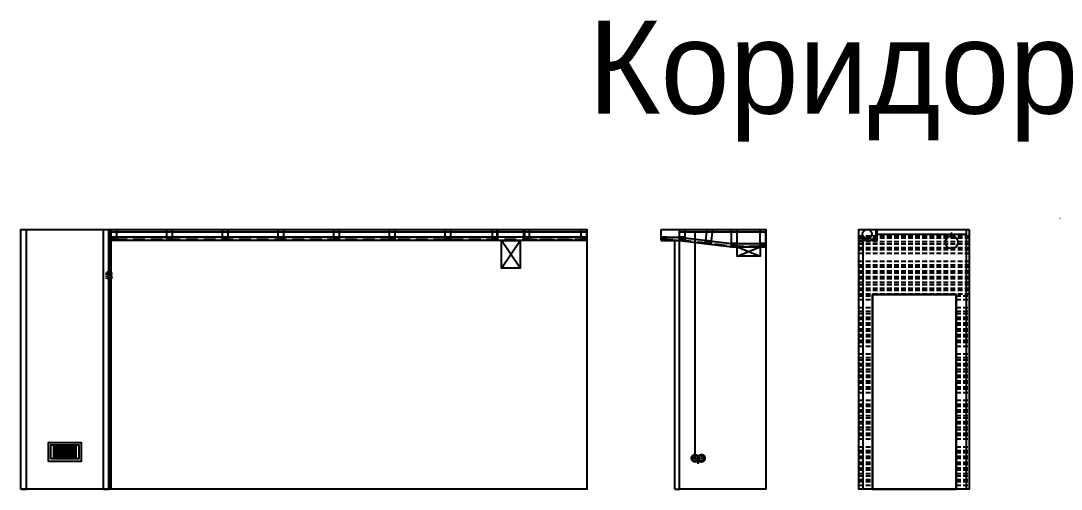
# Model space of a CAD drawing. Header units: millimetres. Extents: x -36531 to 56557, y -58468 to 154.
# Drawn here: x -12307 to -1094, y -44400 to -39352 of the extents above; entities that cross this region are included whole.
import ezdxf
from ezdxf.enums import TextEntityAlignment as Align

# ---------------------------------------------------------------- set-up
doc = ezdxf.new("R2010")
doc.units = ezdxf.units.MM
doc.header["$PDMODE"] = 34
doc.header["$PDSIZE"] = 25
doc.linetypes.add('ACAD_ISO10W100', pattern=[18.5, 12, -3, 0.5, -3])
doc.linetypes.add('DASHED', pattern=[19.05, 12.7, -6.35])
for name, color, linetype in [('01 Черновое', 7, 'Continuous'), ('02 ОВиК', 7, 'Continuous'), ('02 ЭОМ и СС', 7, 'Continuous'), ('03 Потолок', 7, 'Continuous'), ('04 Лючки', 7, 'Continuous'), ('10 Перегородки', 7, 'Continuous'), ('11 Привязка размеры', 7, 'Continuous')]:
    doc.layers.add(name, color=color, linetype=linetype)
doc.layers.add('100 noprint', color=1, linetype='Continuous', plot=False)
doc.styles.get("Standard").update_dxf_attribs({"font": 'Ubuntu-R.ttf'})
doc.styles.add('ГОСТ-ISOCPEUR', font='isocpeui.ttf', dxfattribs={"width": 0.8})

msp = doc.modelspace()

# ---------------------------------------------------------------- hatches: boundary and pattern name
at = {"layer": '03 Потолок', "lineweight": -2}
for color, points in [(9, [(-6207, -41628), (-6207, -41600), (-11332, -41600), (-11332, -41628)]), (252, [(-11272, -41710), (-11272, -41683), (-11332, -41683), (-11332, -41710)]), (252, [(-10672, -41710), (-10672, -41683), (-10732, -41683), (-10732, -41710)]), (252, [(-10072, -41710), (-10072, -41683), (-10132, -41683), (-10132, -41710)]), (252, [(-9472, -41710), (-9472, -41683), (-9532, -41683), (-9532, -41710)]), (252, [(-8872, -41710), (-8872, -41683), (-8932, -41683), (-8932, -41710)]), (252, [(-8272, -41710), (-8272, -41683), (-8332, -41683), (-8332, -41710)]), (252, [(-7672, -41710), (-7672, -41683), (-7732, -41683), (-7732, -41710)]), (252, [(-7165, -41710), (-7165, -41683), (-7225, -41683), (-7225, -41710)]), (252, [(-6825, -41710), (-6825, -41683), (-6885, -41683), (-6885, -41710)]), (9, [(-6267, -41710), (-6267, -41683), (-6825, -41683), (-6825, -41710)]), (252, [(-6207, -41710), (-6207, -41683), (-6267, -41683), (-6267, -41710)]), (252, [(-5347, -41710), (-5347, -41683), (-5407, -41683), (-5407, -41710)]), (9, [(-5207, -41710), (-5207, -41683), (-5347, -41683), (-5347, -41710)]), (9, [(-4277, -41600), (-5207, -41600), (-5207, -41628), (-4277, -41628)]), (252, [(-5147, -41710), (-5147, -41683), (-5207, -41683), (-5207, -41710)]), (252, [(-4868, -41752), (-4864, -41725), (-4924, -41718), (-4927, -41745)]), (252, [(-4587, -41780), (-4587, -41753), (-4647, -41753), (-4647, -41780)]), (9, [(-4337, -41770), (-4337, -41753), (-4587, -41753), (-4587, -41780), (-4337, -41780)]), (252, [(-4277, -41780), (-4277, -41753), (-4337, -41753), (-4337, -41780)])]:
    msp.add_hatch(color=color, dxfattribs=at).paths.add_polyline_path(points)
h = msp.add_hatch(color=9, dxfattribs=at)
h.paths.add_polyline_path([(-7225, -41710), (-7225, -41683), (-7672, -41683), (-7672, -41710)])
h.paths.add_polyline_path([(-7732, -41710), (-7732, -41683), (-8272, -41683), (-8272, -41710)])
h.paths.add_polyline_path([(-8332, -41710), (-8332, -41683), (-8872, -41683), (-8872, -41697), (-8872, -41710)])
h.paths.add_polyline_path([(-8932, -41710), (-8932, -41683), (-9472, -41683), (-9472, -41710)])
h.paths.add_polyline_path([(-9532, -41710), (-9532, -41683), (-10072, -41683), (-10072, -41710)])
h.paths.add_polyline_path([(-10132, -41710), (-10132, -41683), (-10672, -41683), (-10672, -41697), (-10672, -41710)])
h.paths.add_polyline_path([(-10732, -41710), (-10732, -41683), (-11272, -41683), (-11272, -41697), (-11272, -41710)])
h = msp.add_hatch(color=9, dxfattribs=at)
h.paths.add_polyline_path([(-4990, -41710), (-5147, -41690), (-5147, -41710)])
h.paths.add_polyline_path([(-4924, -41718), (-4990, -41710), (-5207, -41710), (-4927, -41745)])
h.paths.add_polyline_path([(-4647, -41753), (-4864, -41725), (-4868, -41752), (-4647, -41780), (-4647, -41753)])

# ---------------------------------------------------------------- linework, layer by layer
at = {"layer": '01 Черновое'}
for points in [[(-12307, -44400), (-12307, -41600), (-6207, -41600), (-6207, -44400)], [(-5207, -44400), (-5207, -41600), (-4277, -41600), (-4277, -44400)], [(-2087, -41600), (-2087, -44400), (-3277, -44400), (-3277, -41600)], [(-2227, -42300), (-2227, -44400), (-3127, -44400), (-3127, -42300)]]:
    msp.add_lwpolyline(points, close=True, dxfattribs=at)
at = {"layer": '02 ОВиК', "color": 6}
for p, q in [((-11962, -43943), (-11702, -43943)), ((-11962, -43963), (-11702, -43963)), ((-11962, -43983), (-11702, -43983)), ((-11962, -44003), (-11702, -44003)), ((-11962, -44023), (-11702, -44023)), ((-11962, -44043), (-11702, -44043)), ((-11962, -44063), (-11702, -44063))]:
    msp.add_line(p, q, dxfattribs=at)
msp.add_lwpolyline([(-12009, -44100), (-12009, -43896), (-11655, -43896), (-11655, -44100)], close=True, dxfattribs=at)
at = {"layer": '02 ОВиК', "color": 6, "flags": 128}
msp.add_lwpolyline([(-11982, -44073), (-11982, -43923), (-11682, -43923), (-11682, -44073)], close=True, dxfattribs=at)
at = {"layer": '02 ОВиК', "linetype": 'Continuous', "lineweight": -2}
msp.add_circle((-3185, -41650), 50, dxfattribs=at)
at = {"layer": '02 ОВиК', "color": 1}
msp.add_circle((-2276, -41739), 68.5, dxfattribs=at)
at = {"layer": '02 ЭОМ и СС', "color": 1, "flags": 128}
msp.add_lwpolyline([(-5042, -44032, 20, 20, 0), (-5042, -41633, 20, 20, 0)], format="xyseb", dxfattribs=at)
at = {"layer": '02 ЭОМ и СС', "const_width": 16, "flags": 128}
msp.add_lwpolyline([(-2276, -41670), (-2276, -41633)], dxfattribs=at)
at = {"layer": '02 ЭОМ и СС', "linetype": 'DASHED', "lineweight": 40, "flags": 128}
msp.add_lwpolyline([(-11332, -42066), (-11332, -42134), (-11379, -42134), (-11379, -42066)], close=True, dxfattribs=at)
at = {"layer": '02 ЭОМ и СС', "color": 1, "lineweight": 40}
for centre in [(-5042, -44066), (-4971, -44066)]:
    msp.add_circle(centre, 34, dxfattribs=at)
at = {"layer": '03 Потолок', "color": 1, "ltscale": 10}
for p, q in [((-11332, -41600), (-6207, -41600)), ((-11332, -41628), (-6207, -41628)), ((-6207, -41719), (-11332, -41719))]:
    msp.add_line(p, q, dxfattribs=at)
at = {"layer": '03 Потолок', "color": 1, "lineweight": -2}
for p, q in [((-11332, -41710), (-11332, -41600)), ((-7165, -41683), (-11332, -41683)), ((-11272, -41710), (-11272, -41600)), ((-10732, -41697), (-10732, -41600)), ((-10672, -41697), (-10672, -41600)), ((-10132, -41697), (-10132, -41600)), ((-10072, -41697), (-10072, -41600)), ((-9532, -41697), (-9532, -41600)), ((-9472, -41697), (-9472, -41600)), ((-8932, -41697), (-8932, -41600)), ((-8872, -41697), (-8872, -41600)), ((-8332, -41697), (-8332, -41600)), ((-8272, -41697), (-8272, -41600)), ((-7732, -41697), (-7732, -41600)), ((-7672, -41697), (-7672, -41600)), ((-7225, -41697), (-7225, -41600)), ((-7174, -41710), (-7174, -41600)), ((-7165, -41697), (-7165, -41600)), ((-6207, -41683), (-7165, -41683)), ((-6885, -41710), (-6885, -41600)), ((-6875, -41710), (-6875, -41600)), ((-6825, -41697), (-6825, -41600)), ((-6267, -41697), (-6267, -41600)), ((-6207, -41719), (-6207, -41600)), ((-5407, -41719), (-5407, -41600)), ((-5407, -41600), (-4277, -41600)), ((-5407, -41683), (-5147, -41683)), ((-5208, -41719), (-5207, -41710)), ((-5207, -41683), (-5207, -41600)), ((-5207, -41628), (-4277, -41628)), ((-5147, -41683), (-5147, -41600)), ((-5147, -41690), (-4647, -41753)), ((-4927, -41745), (-4909, -41600)), ((-4868, -41752), (-4849, -41600)), ((-4647, -41780), (-4647, -41600)), ((-4587, -41780), (-4587, -41600)), ((-4337, -41770), (-4337, -41600)), ((-4277, -41780), (-4277, -41600)), ((-5407, -41719), (-5208, -41719)), ((-5208, -41719), (-4648, -41789)), ((-4648, -41789), (-4647, -41780)), ((-4648, -41789), (-4277, -41789)), ((-4587, -41753), (-4277, -41753))]:
    msp.add_line(p, q, dxfattribs=at)
at = {"layer": '03 Потолок', "color": 1, "linetype": 'DASHED', "ltscale": 10}
for p, q in [((-6207, -41710), (-11332, -41710)), ((-6872, -41710), (-6207, -41710)), ((-5407, -41710), (-5207, -41710)), ((-5207, -41710), (-4647, -41780)), ((-4647, -41780), (-4277, -41780))]:
    msp.add_line(p, q, dxfattribs=at)
at = {"layer": '03 Потолок', "color": 1, "linetype": 'DASHED', "ltscale": 5}
msp.add_line((-3087, -41710), (-3277, -41710), dxfattribs=at)
at = {"layer": '03 Потолок', "color": 1, "ltscale": 5}
for p, q in [((-3087, -41710), (-3087, -41600)), ((-3077, -41719), (-3077, -41600)), ((-3077, -41650), (-2117, -41650)), ((-3077, -41719), (-3277, -41719))]:
    msp.add_line(p, q, dxfattribs=at)
at = {"layer": '03 Потолок', "color": 1, "lineweight": -2}
for points in [[(-11272, -41710), (-11272, -41683), (-11332, -41683), (-11332, -41710)], [(-10672, -41710), (-10672, -41683), (-10732, -41683), (-10732, -41710)], [(-10072, -41710), (-10072, -41683), (-10132, -41683), (-10132, -41710)], [(-9472, -41710), (-9472, -41683), (-9532, -41683), (-9532, -41710)], [(-8872, -41710), (-8872, -41683), (-8932, -41683), (-8932, -41710)], [(-8272, -41710), (-8272, -41683), (-8332, -41683), (-8332, -41710)], [(-7672, -41710), (-7672, -41683), (-7732, -41683), (-7732, -41710)], [(-7165, -41710), (-7165, -41683), (-7225, -41683), (-7225, -41710)], [(-6825, -41710), (-6825, -41683), (-6885, -41683), (-6885, -41710)], [(-6207, -41710), (-6207, -41683), (-6267, -41683), (-6267, -41710)], [(-5347, -41710), (-5347, -41683), (-5407, -41683), (-5407, -41710)], [(-5147, -41710), (-5147, -41683), (-5207, -41683), (-5207, -41710)], [(-4868, -41752), (-4864, -41725), (-4924, -41718), (-4927, -41745)], [(-4587, -41780), (-4587, -41753), (-4647, -41753), (-4647, -41780)], [(-4277, -41780), (-4277, -41753), (-4337, -41753), (-4337, -41780)]]:
    msp.add_lwpolyline(points, close=True, dxfattribs=at)
at = {"layer": '04 Лючки', "color": 2, "lineweight": -2}
for p, q in [((-6925, -42019), (-7125, -41719)), ((-7125, -42019), (-6925, -41719)), ((-4587, -41789), (-4337, -41889)), ((-4587, -41889), (-4337, -41789))]:
    msp.add_line(p, q, dxfattribs=at)
for points in [[(-6925, -41719), (-6925, -42019), (-7125, -42019), (-7125, -41719)], [(-4337, -41789), (-4337, -41889), (-4587, -41889), (-4587, -41789)]]:
    msp.add_lwpolyline(points, close=True, dxfattribs=at)
at = {"layer": '10 Перегородки', "color": 1}
for p, q in [((-12307, -44400), (-12307, -41600)), ((-12307, -41600), (-12247, -41600)), ((-12247, -44400), (-12247, -41600)), ((-11417, -44400), (-11417, -41600)), ((-11417, -41600), (-11357, -41600)), ((-11357, -44400), (-11357, -41600)), ((-11345, -44400), (-11345, -41600)), ((-11332, -44400), (-11332, -41600)), ((-12307, -44400), (-12247, -44400)), ((-11417, -44400), (-11357, -44400))]:
    msp.add_line(p, q, dxfattribs=at)
at = {"layer": '10 Перегородки', "color": 3, "linetype": 'Continuous', "ltscale": 10}
for p, q in [((-5257, -44400), (-5257, -41710)), ((-3227, -44400), (-3227, -41710)), ((-5257, -44400), (-5207, -44400))]:
    msp.add_line(p, q, dxfattribs=at)
at = {"layer": '10 Перегородки', "color": 74, "linetype": 'Continuous', "ltscale": 10}
msp.add_line((-2117, -41600), (-2117, -44400), dxfattribs=at)
at = {"layer": '100 noprint', "linetype": 'DASHED', "ltscale": 4}
for p, q in [((-3277, -41670), (-2087, -41670)), ((-3277, -41692), (-2087, -41692)), ((-3277, -41732), (-2087, -41732)), ((-3277, -41755), (-2087, -41755)), ((-3277, -41795), (-2087, -41795)), ((-3277, -41817), (-2087, -41817)), ((-3277, -41857), (-2087, -41857)), ((-3277, -41942), (-2087, -41942)), ((-3277, -41982), (-2087, -41982)), ((-3277, -42005), (-2087, -42005)), ((-3277, -42045), (-2087, -42045)), ((-3277, -42067), (-2087, -42067)), ((-3277, -42107), (-2087, -42107)), ((-3277, -42130), (-2087, -42130)), ((-3277, -42170), (-2087, -42170)), ((-3277, -42192), (-2087, -42192)), ((-3277, -42232), (-2087, -42232)), ((-3277, -42255), (-2087, -42255)), ((-3277, -42295), (-2087, -42295)), ((-3277, -42317), (-3127, -42317)), ((-3277, -42357), (-3127, -42357)), ((-2227, -42317), (-2087, -42317)), ((-2227, -42357), (-2087, -42357)), ((-3277, -42442), (-3127, -42442)), ((-3277, -42482), (-3127, -42482)), ((-2227, -42442), (-2087, -42442)), ((-2227, -42482), (-2087, -42482)), ((-3277, -42505), (-3127, -42505)), ((-3277, -42545), (-3127, -42545)), ((-3277, -42567), (-3127, -42567)), ((-3277, -42607), (-3127, -42607)), ((-2227, -42505), (-2087, -42505)), ((-2227, -42545), (-2087, -42545)), ((-2227, -42567), (-2087, -42567)), ((-2227, -42607), (-2087, -42607)), ((-3277, -42630), (-3127, -42630)), ((-3277, -42670), (-3127, -42670)), ((-3277, -42692), (-3127, -42692)), ((-2227, -42630), (-2087, -42630)), ((-2227, -42670), (-2087, -42670)), ((-2227, -42692), (-2087, -42692)), ((-3277, -42732), (-3127, -42732)), ((-3277, -42755), (-3127, -42755)), ((-3277, -42795), (-3127, -42795)), ((-3277, -42817), (-3127, -42817)), ((-2227, -42732), (-2087, -42732)), ((-2227, -42755), (-2087, -42755)), ((-2227, -42795), (-2087, -42795)), ((-2227, -42817), (-2087, -42817)), ((-3277, -42857), (-3127, -42857)), ((-3277, -42942), (-3127, -42942)), ((-2227, -42857), (-2087, -42857)), ((-2227, -42942), (-2087, -42942)), ((-3277, -42982), (-3127, -42982)), ((-3277, -43005), (-3127, -43005)), ((-3277, -43045), (-3127, -43045)), ((-2227, -42982), (-2087, -42982)), ((-2227, -43005), (-2087, -43005)), ((-2227, -43045), (-2087, -43045)), ((-3277, -43067), (-3127, -43067)), ((-3277, -43107), (-3127, -43107)), ((-3277, -43130), (-3127, -43130)), ((-2227, -43067), (-2087, -43067)), ((-2227, -43107), (-2087, -43107)), ((-2227, -43130), (-2087, -43130)), ((-3277, -43170), (-3127, -43170)), ((-3277, -43192), (-3127, -43192)), ((-3277, -43232), (-3127, -43232)), ((-3277, -43255), (-3127, -43255)), ((-2227, -43170), (-2087, -43170)), ((-2227, -43192), (-2087, -43192)), ((-2227, -43232), (-2087, -43232)), ((-2227, -43255), (-2087, -43255)), ((-3277, -43295), (-3127, -43295)), ((-3277, -43317), (-3127, -43317)), ((-3277, -43357), (-3127, -43357)), ((-2227, -43295), (-2087, -43295)), ((-2227, -43317), (-2087, -43317)), ((-2227, -43357), (-2087, -43357)), ((-3277, -43442), (-3127, -43442)), ((-3277, -43482), (-3127, -43482)), ((-3277, -43505), (-3127, -43505)), ((-2227, -43442), (-2087, -43442)), ((-2227, -43482), (-2087, -43482)), ((-2227, -43505), (-2087, -43505)), ((-3277, -43545), (-3127, -43545)), ((-3277, -43567), (-3127, -43567)), ((-3277, -43607), (-3127, -43607)), ((-2227, -43545), (-2087, -43545)), ((-2227, -43567), (-2087, -43567)), ((-2227, -43607), (-2087, -43607)), ((-3277, -43630), (-3127, -43630)), ((-3277, -43670), (-3127, -43670)), ((-3277, -43692), (-3127, -43692)), ((-2227, -43630), (-2087, -43630)), ((-2227, -43670), (-2087, -43670)), ((-2227, -43692), (-2087, -43692)), ((-3277, -43732), (-3127, -43732)), ((-3277, -43755), (-3127, -43755)), ((-3277, -43795), (-3127, -43795)), ((-3277, -43817), (-3127, -43817)), ((-2227, -43732), (-2087, -43732)), ((-2227, -43755), (-2087, -43755)), ((-2227, -43795), (-2087, -43795)), ((-2227, -43817), (-2087, -43817)), ((-3277, -43857), (-3127, -43857)), ((-3277, -43942), (-3127, -43942)), ((-2227, -43857), (-2087, -43857)), ((-2227, -43942), (-2087, -43942)), ((-3277, -43982), (-3127, -43982)), ((-3277, -44005), (-3127, -44005)), ((-3277, -44045), (-3127, -44045)), ((-2227, -43982), (-2087, -43982)), ((-2227, -44005), (-2087, -44005)), ((-2227, -44045), (-2087, -44045)), ((-3277, -44067), (-3127, -44067)), ((-3277, -44107), (-3127, -44107)), ((-3277, -44130), (-3127, -44130)), ((-3277, -44170), (-3127, -44170)), ((-2227, -44067), (-2087, -44067)), ((-2227, -44107), (-2087, -44107)), ((-2227, -44130), (-2087, -44130)), ((-2227, -44170), (-2087, -44170)), ((-3277, -44192), (-3127, -44192)), ((-3277, -44232), (-3127, -44232)), ((-3277, -44255), (-3127, -44255)), ((-2227, -44192), (-2087, -44192)), ((-2227, -44232), (-2087, -44232)), ((-2227, -44255), (-2087, -44255)), ((-3277, -44295), (-3127, -44295)), ((-3277, -44317), (-3127, -44317)), ((-3277, -44357), (-3127, -44357)), ((-2227, -44295), (-2087, -44295)), ((-2227, -44317), (-2087, -44317)), ((-2227, -44357), (-2087, -44357))]:
    msp.add_line(p, q, dxfattribs=at)
at = {"layer": '100 noprint'}
msp.add_lwpolyline([(-3127, -42300), (-3127, -44400), (-2227, -44400), (-2227, -42300)], close=True, dxfattribs=at)
at = {"layer": '11 Привязка размеры', "linetype": 'ACAD_ISO10W100'}
for p, q in [((-5076, -44066), (-4937, -44066)), ((-5042, -44028), (-5042, -44104)), ((-4971, -44028), (-4971, -44104))]:
    msp.add_line(p, q, dxfattribs=at)
at = {"layer": '11 Привязка размеры', "lineweight": -2}
msp.add_point((-5007, -44100), dxfattribs=at)

# ---------------------------------------------------------------- texts
at = {"layer": '100 noprint', "style": 'ГОСТ-ISOCPEUR', "width": 0.8}
msp.add_text('7', height=30, dxfattribs=at).set_placement((-1114, -41490), align=Align.MIDDLE)
at = {"layer": '100 noprint', "insert": (-6191, -39352), "char_height": 1000, "width": 2318.6, "attachment_point": 1}
msp.add_mtext('{Коридор}', dxfattribs=at)

doc.saveas('drawing.dxf')
